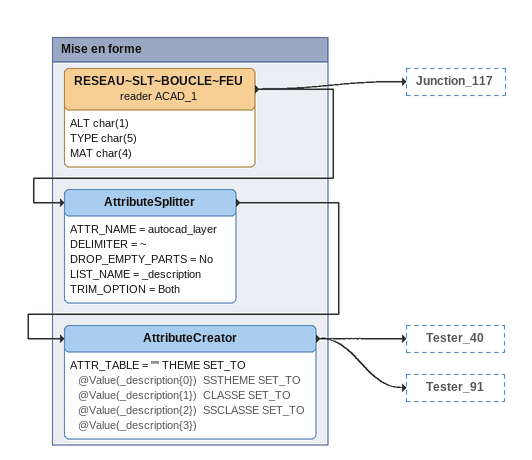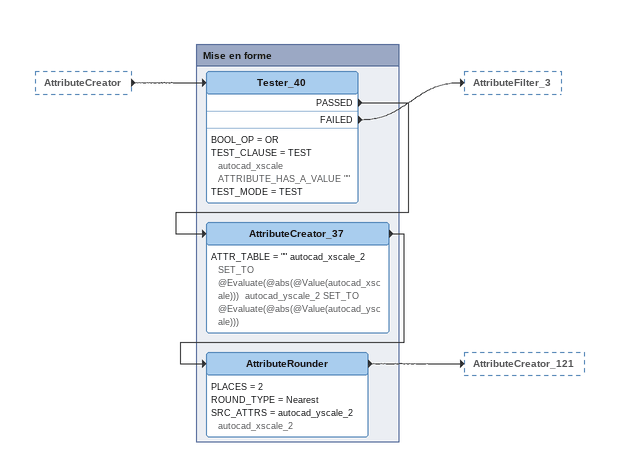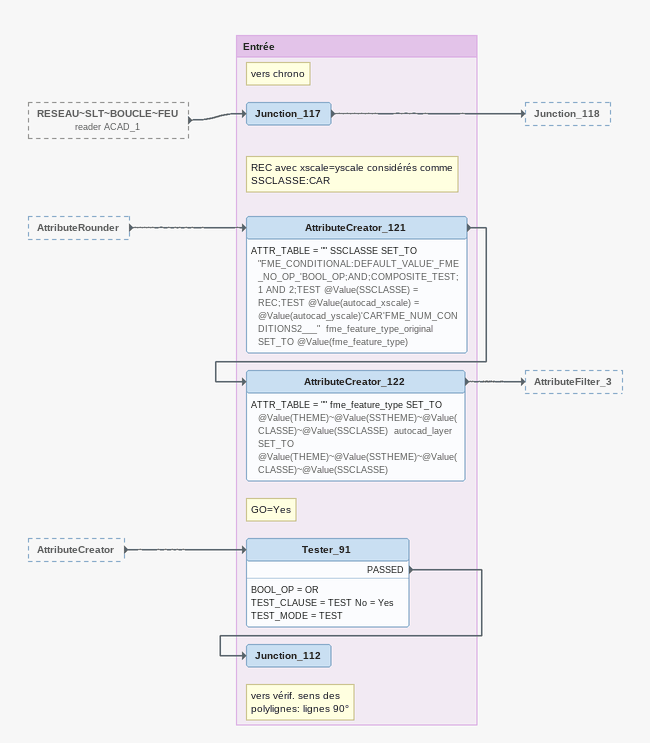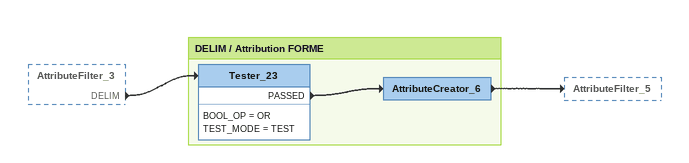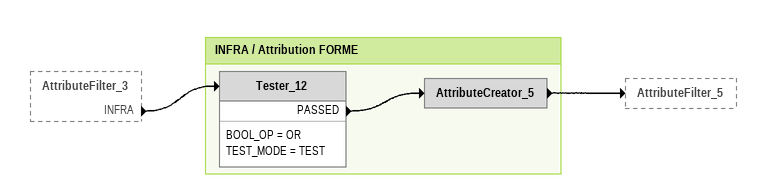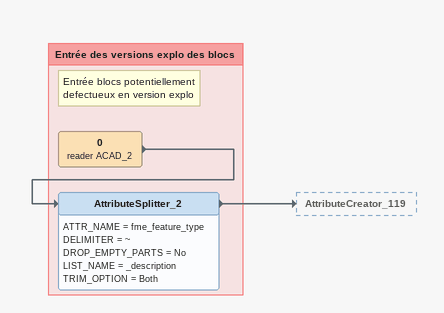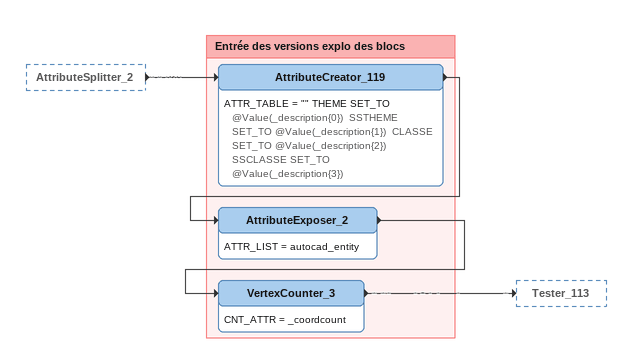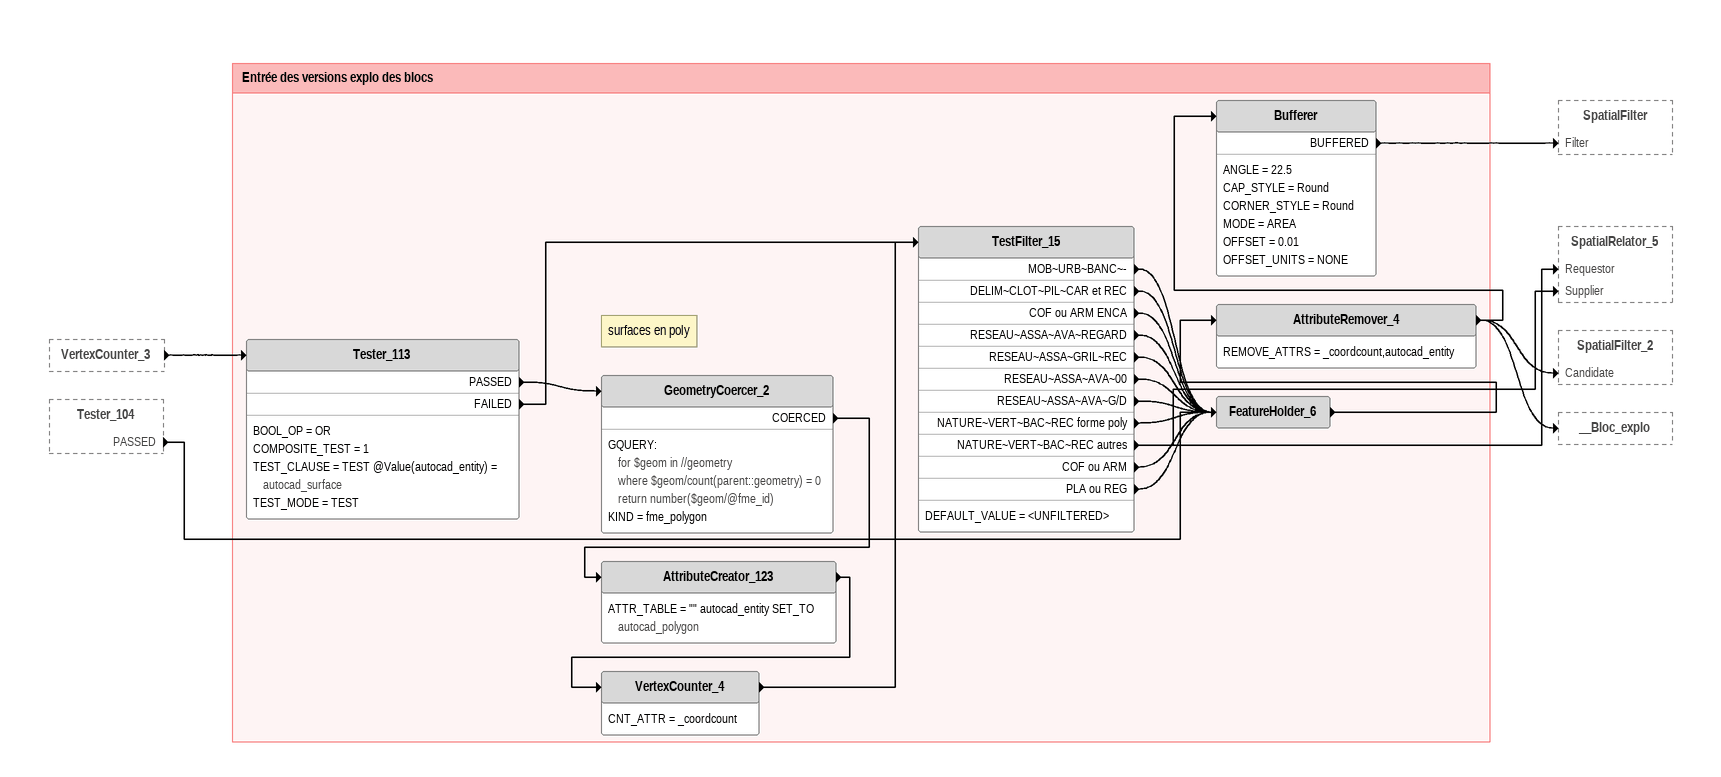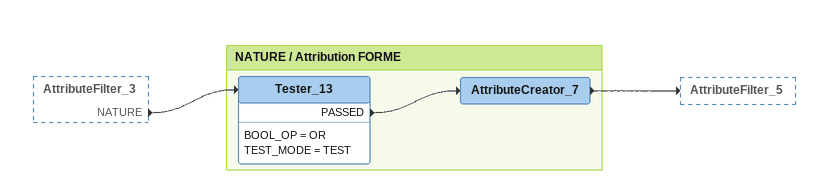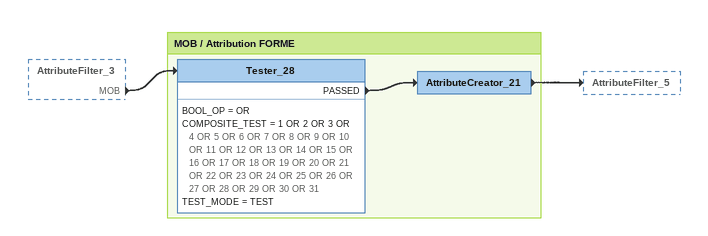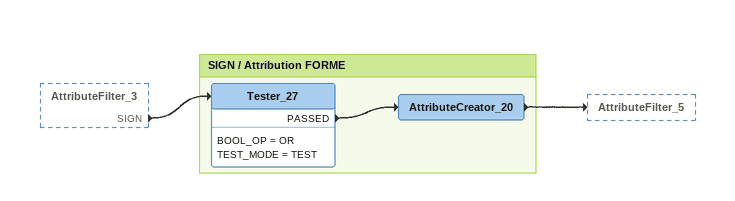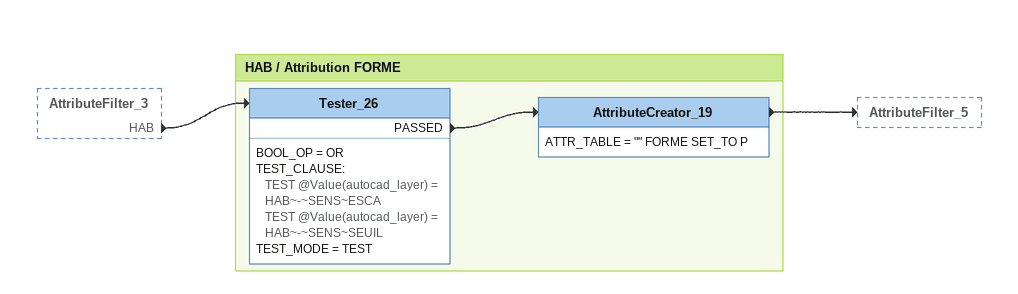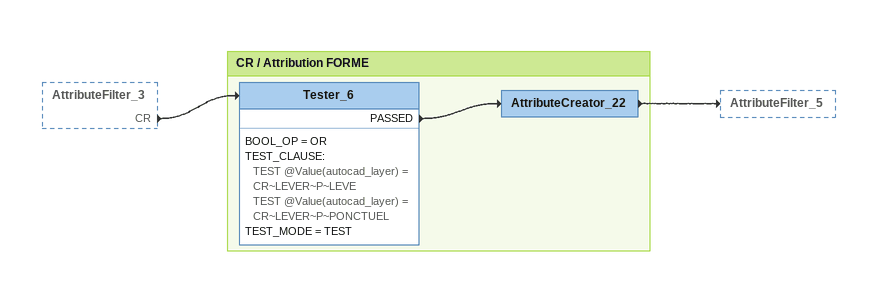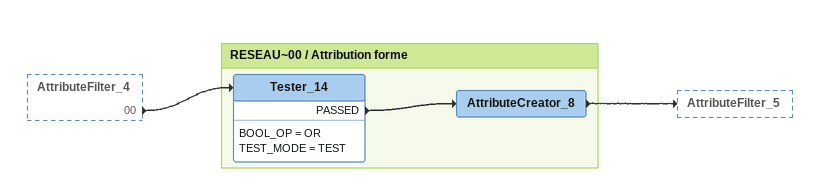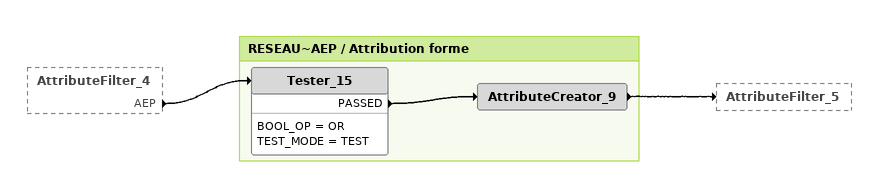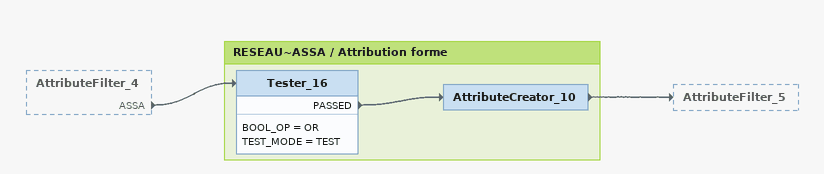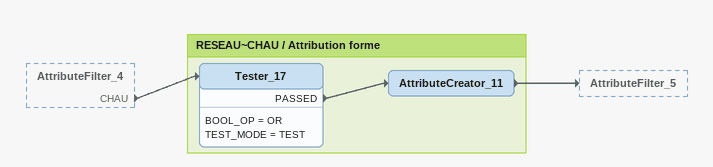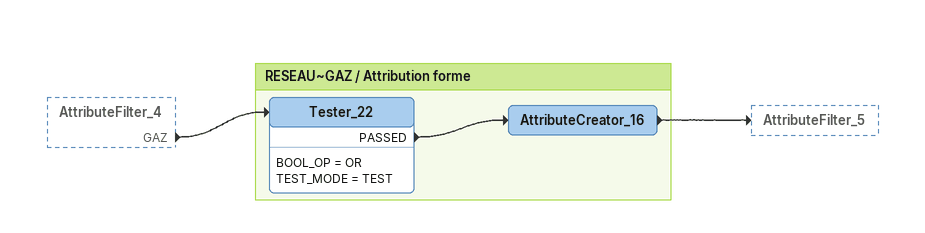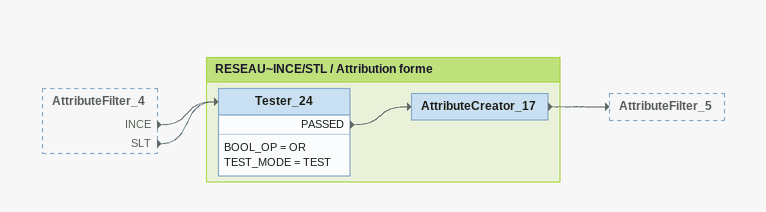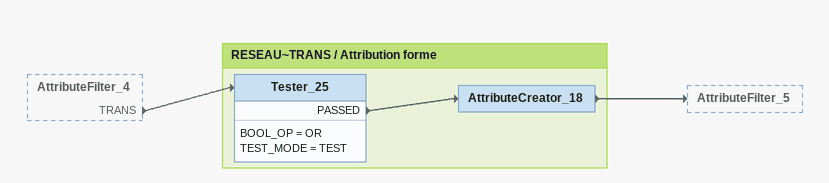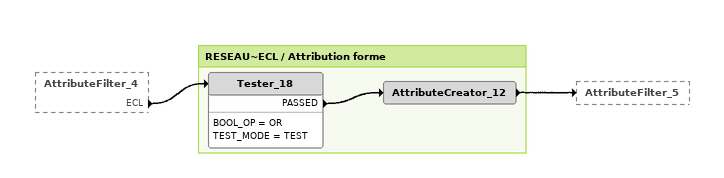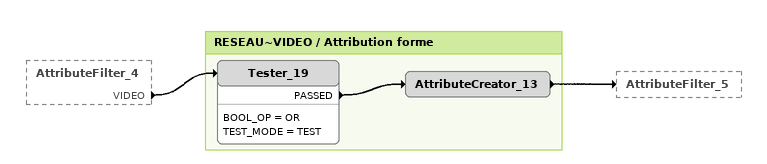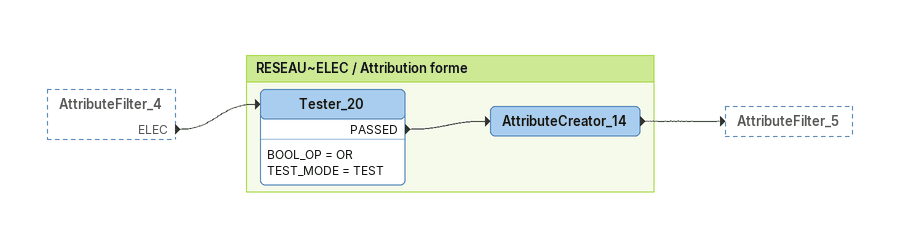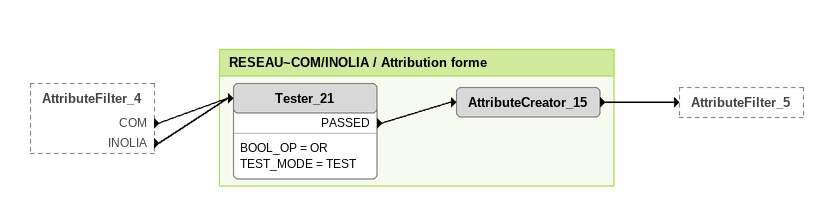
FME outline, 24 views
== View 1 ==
Bookmark: Mise en forme
RESEAU~SLT~BOUCLE~FEU (reader ACAD_1)
    attributes: ALT char(1), TYPE char(5), MAT char(4)
    -> AttributeSplitter
    -> Junction_117
AttributeSplitter
    ATTR_NAME = autocad_layer
    DELIMITER = ~
    DROP_EMPTY_PARTS = No
    LIST_NAME = _description
    TRIM_OPTION = Both
    -> AttributeCreator
AttributeCreator
    ATTR_TABLE = "" THEME SET_TO @Value(_description{0})  SSTHEME SET_TO @Value(_description{1})  CLASSE SET_TO @Value(_description{2})  SSCLASSE SET_TO @Value(_description{3})
    -> Tester_40
    -> Tester_91

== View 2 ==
AttributeCreator [outside]
    -> Tester_40

Bookmark: Mise en forme
Tester_40
    BOOL_OP = OR
    TEST_CLAUSE = TEST autocad_xscale ATTRIBUTE_HAS_A_VALUE ""
    TEST_MODE = TEST
    PASSED -> AttributeCreator_37
    FAILED -> AttributeFilter_3
AttributeCreator_37
    ATTR_TABLE = "" autocad_xscale_2 SET_TO @Evaluate(@abs(@Value(autocad_xscale)))  autocad_yscale_2 SET_TO @Evaluate(@abs(@Value(autocad_yscale)))
    -> AttributeRounder
AttributeRounder
    PLACES = 2
    ROUND_TYPE = Nearest
    SRC_ATTRS = autocad_yscale_2 autocad_xscale_2
    -> AttributeCreator_121

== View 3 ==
RESEAU~SLT~BOUCLE~FEU (reader ACAD_1) [outside]
    -> Junction_117
AttributeRounder [outside]
    -> AttributeCreator_121
AttributeCreator [outside]
    -> Tester_91

Bookmark: Entrée
Note: vers chrono
Junction_117
    -> Junction_118
Note: REC avec xscale=yscale considérés comme SSCLASSE:CAR
AttributeCreator_121
    ATTR_TABLE = "" SSCLASSE SET_TO "FME_CONDITIONAL:DEFAULT_VALUE'_FME_NO_OP_'BOOL_OP;AND;COMPOSITE_TEST;1 AND 2;TEST @Value(SSCLASSE) = REC;TEST @Value(autocad_xscale) = @Value(autocad_yscale)'CAR'FME_NUM_CONDITIONS2___"  fme_feature_type_original SET_TO @Value(fme_feature_type)
    -> AttributeCreator_122
AttributeCreator_122
    ATTR_TABLE = "" fme_feature_type SET_TO @Value(THEME)~@Value(SSTHEME)~@Value(CLASSE)~@Value(SSCLASSE)  autocad_layer SET_TO @Value(THEME)~@Value(SSTHEME)~@Value(CLASSE)~@Value(SSCLASSE)
    -> AttributeFilter_3
Note: GO=Yes
Tester_91
    BOOL_OP = OR
    TEST_CLAUSE = TEST No = Yes
    TEST_MODE = TEST
    PASSED -> Junction_112
Note: vers vérif. sens des / polylignes: lignes 90°
Junction_112

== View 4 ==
AttributeFilter_3 [outside]
    DELIM -> Tester_23

Bookmark: DELIM / Attribution FORME
Tester_23
    BOOL_OP = OR
    TEST_MODE = TEST
    PASSED -> AttributeCreator_6
AttributeCreator_6
    -> AttributeFilter_5

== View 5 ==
AttributeFilter_3 [outside]
    INFRA -> Tester_12

Bookmark: INFRA / Attribution FORME
Tester_12
    BOOL_OP = OR
    TEST_MODE = TEST
    PASSED -> AttributeCreator_5
AttributeCreator_5
    -> AttributeFilter_5

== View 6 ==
Bookmark: Entrée des versions explo des blocs
Note: Entrée blocs potentiellement defectueux en version explo
0 (reader ACAD_2)
    -> AttributeSplitter_2
AttributeSplitter_2
    ATTR_NAME = fme_feature_type
    DELIMITER = ~
    DROP_EMPTY_PARTS = No
    LIST_NAME = _description
    TRIM_OPTION = Both
    -> AttributeCreator_119

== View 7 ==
AttributeSplitter_2 [outside]
    -> AttributeCreator_119

Bookmark: Entrée des versions explo des blocs
AttributeCreator_119
    ATTR_TABLE = "" THEME SET_TO @Value(_description{0})  SSTHEME SET_TO @Value(_description{1})  CLASSE SET_TO @Value(_description{2})  SSCLASSE SET_TO @Value(_description{3})
    -> AttributeExposer_2
AttributeExposer_2
    ATTR_LIST = autocad_entity
    -> VertexCounter_3
VertexCounter_3
    CNT_ATTR = _coordcount
    -> Tester_113

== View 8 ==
VertexCounter_3 [outside]
    -> Tester_113
Tester_104 [outside]
    PASSED -> FeatureHolder_6

Bookmark: Entrée des versions explo des blocs
Tester_113
    BOOL_OP = OR
    COMPOSITE_TEST = 1
    TEST_CLAUSE = TEST @Value(autocad_entity) = autocad_surface
    TEST_MODE = TEST
    PASSED -> GeometryCoercer_2
    FAILED -> TestFilter_15
Note: surfaces en poly
GeometryCoercer_2
    GQUERY:
      for $geom in //geometry
      where $geom/count(parent::geometry) = 0
      return number($geom/@fme_id)
    KIND = fme_polygon
    COERCED -> AttributeCreator_123
AttributeCreator_123
    ATTR_TABLE = "" autocad_entity SET_TO autocad_polygon
    -> VertexCounter_4
VertexCounter_4
    CNT_ATTR = _coordcount
    -> TestFilter_15
TestFilter_15
    DEFAULT_VALUE = <UNFILTERED>
    MOB~URB~BANC~- -> FeatureHolder_6
    DELIM~CLOT~PIL~CAR et REC -> FeatureHolder_6
    COF ou ARM ENCA -> FeatureHolder_6
    RESEAU~ASSA~AVA~REGARD -> FeatureHolder_6
    RESEAU~ASSA~GRIL~REC -> FeatureHolder_6
    RESEAU~ASSA~AVA~00 -> FeatureHolder_6
    RESEAU~ASSA~AVA~G/D -> FeatureHolder_6
    NATURE~VERT~BAC~REC forme poly -> FeatureHolder_6
    NATURE~VERT~BAC~REC autres -> SpatialRelator_5 [Requestor]
    NATURE~VERT~BAC~REC autres -> SpatialRelator_5 [Supplier]
    COF ou ARM -> FeatureHolder_6
    PLA ou REG -> FeatureHolder_6
FeatureHolder_6
    -> AttributeRemover_4
AttributeRemover_4
    REMOVE_ATTRS = _coordcount,autocad_entity
    -> SpatialFilter_2 [Candidate]
    -> Bufferer
    -> __Bloc_explo
Bufferer
    ANGLE = 22.5
    CAP_STYLE = Round
    CORNER_STYLE = Round
    MODE = AREA
    OFFSET = 0.01
    OFFSET_UNITS = NONE
    BUFFERED -> SpatialFilter [Filter]

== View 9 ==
AttributeFilter_3 [outside]
    NATURE -> Tester_13

Bookmark: NATURE / Attribution FORME
Tester_13
    BOOL_OP = OR
    TEST_MODE = TEST
    PASSED -> AttributeCreator_7
AttributeCreator_7
    -> AttributeFilter_5

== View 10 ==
AttributeFilter_3 [outside]
    MOB -> Tester_28

Bookmark: MOB / Attribution FORME
Tester_28
    BOOL_OP = OR
    COMPOSITE_TEST = 1 OR 2 OR 3 OR 4 OR 5 OR 6 OR 7 OR 8 OR 9 OR 10 OR 11 OR 12 OR 13 OR 14 OR 15 OR 16 OR 17 OR 18 OR 19 OR 20 OR 21 OR 22 OR 23 OR 24 OR 25 OR 26 OR 27 OR 28 OR 29 OR 30 OR 31
    TEST_MODE = TEST
    PASSED -> AttributeCreator_21
AttributeCreator_21
    -> AttributeFilter_5

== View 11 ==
AttributeFilter_3 [outside]
    SIGN -> Tester_27

Bookmark: SIGN / Attribution FORME
Tester_27
    BOOL_OP = OR
    TEST_MODE = TEST
    PASSED -> AttributeCreator_20
AttributeCreator_20
    -> AttributeFilter_5

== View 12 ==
AttributeFilter_3 [outside]
    HAB -> Tester_26

Bookmark: HAB / Attribution FORME
Tester_26
    BOOL_OP = OR
    TEST_CLAUSE:
      TEST @Value(autocad_layer) = HAB~-~SENS~ESCA
      TEST @Value(autocad_layer) = HAB~-~SENS~SEUIL
    TEST_MODE = TEST
    PASSED -> AttributeCreator_19
AttributeCreator_19
    ATTR_TABLE = "" FORME SET_TO P
    -> AttributeFilter_5

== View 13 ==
AttributeFilter_3 [outside]
    CR -> Tester_6

Bookmark: CR / Attribution FORME
Tester_6
    BOOL_OP = OR
    TEST_CLAUSE:
      TEST @Value(autocad_layer) = CR~LEVER~P~LEVE
      TEST @Value(autocad_layer) = CR~LEVER~P~PONCTUEL
    TEST_MODE = TEST
    PASSED -> AttributeCreator_22
AttributeCreator_22
    -> AttributeFilter_5

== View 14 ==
AttributeFilter_4 [outside]
    00 -> Tester_14

Bookmark: RESEAU~00 / Attribution forme
Tester_14
    BOOL_OP = OR
    TEST_MODE = TEST
    PASSED -> AttributeCreator_8
AttributeCreator_8
    -> AttributeFilter_5

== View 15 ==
AttributeFilter_4 [outside]
    AEP -> Tester_15

Bookmark: RESEAU~AEP / Attribution forme
Tester_15
    BOOL_OP = OR
    TEST_MODE = TEST
    PASSED -> AttributeCreator_9
AttributeCreator_9
    -> AttributeFilter_5

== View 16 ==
AttributeFilter_4 [outside]
    ASSA -> Tester_16

Bookmark: RESEAU~ASSA / Attribution forme
Tester_16
    BOOL_OP = OR
    TEST_MODE = TEST
    PASSED -> AttributeCreator_10
AttributeCreator_10
    -> AttributeFilter_5

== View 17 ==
AttributeFilter_4 [outside]
    CHAU -> Tester_17

Bookmark: RESEAU~CHAU / Attribution forme
Tester_17
    BOOL_OP = OR
    TEST_MODE = TEST
    PASSED -> AttributeCreator_11
AttributeCreator_11
    -> AttributeFilter_5

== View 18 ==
AttributeFilter_4 [outside]
    GAZ -> Tester_22

Bookmark: RESEAU~GAZ / Attribution forme
Tester_22
    BOOL_OP = OR
    TEST_MODE = TEST
    PASSED -> AttributeCreator_16
AttributeCreator_16
    -> AttributeFilter_5

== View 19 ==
AttributeFilter_4 [outside]
    INCE -> Tester_24
    SLT -> Tester_24

Bookmark: RESEAU~INCE/STL / Attribution forme
Tester_24
    BOOL_OP = OR
    TEST_MODE = TEST
    PASSED -> AttributeCreator_17
AttributeCreator_17
    -> AttributeFilter_5

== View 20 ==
AttributeFilter_4 [outside]
    TRANS -> Tester_25

Bookmark: RESEAU~TRANS / Attribution forme
Tester_25
    BOOL_OP = OR
    TEST_MODE = TEST
    PASSED -> AttributeCreator_18
AttributeCreator_18
    -> AttributeFilter_5

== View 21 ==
AttributeFilter_4 [outside]
    ECL -> Tester_18

Bookmark: RESEAU~ECL / Attribution forme
Tester_18
    BOOL_OP = OR
    TEST_MODE = TEST
    PASSED -> AttributeCreator_12
AttributeCreator_12
    -> AttributeFilter_5

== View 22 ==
AttributeFilter_4 [outside]
    VIDEO -> Tester_19

Bookmark: RESEAU~VIDEO / Attribution forme
Tester_19
    BOOL_OP = OR
    TEST_MODE = TEST
    PASSED -> AttributeCreator_13
AttributeCreator_13
    -> AttributeFilter_5

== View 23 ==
AttributeFilter_4 [outside]
    ELEC -> Tester_20

Bookmark: RESEAU~ELEC / Attribution forme
Tester_20
    BOOL_OP = OR
    TEST_MODE = TEST
    PASSED -> AttributeCreator_14
AttributeCreator_14
    -> AttributeFilter_5

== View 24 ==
AttributeFilter_4 [outside]
    COM -> Tester_21
    INOLIA -> Tester_21

Bookmark: RESEAU~COM/INOLIA / Attribution forme
Tester_21
    BOOL_OP = OR
    TEST_MODE = TEST
    PASSED -> AttributeCreator_15
AttributeCreator_15
    -> AttributeFilter_5
